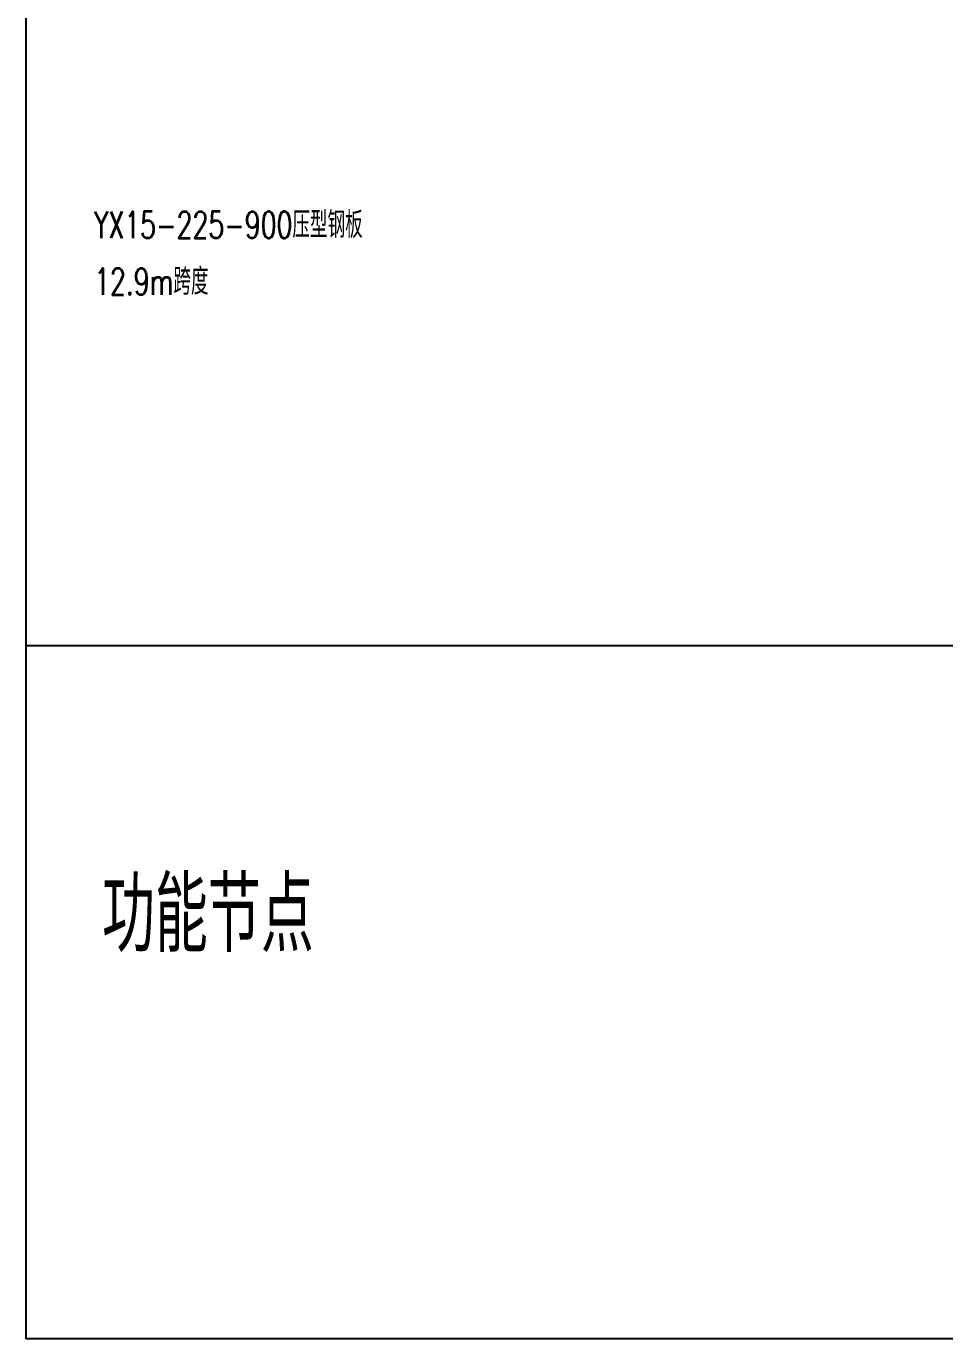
# Model space of a CAD drawing. Extents: x -160106 to 966792, y -663931 to 1550022.
# Drawn here: x -105506 to -90681, y -144624 to -123442 of the extents above; entities that cross this region are included whole.
import ezdxf
from ezdxf.enums import TextEntityAlignment as Align

# ---------------------------------------------------------------- set-up
doc = ezdxf.new("R2010")
doc.units = 0
for name, color, linetype in [('!ZN1-文字-7', 7, 'Continuous'), ('!ZN4-辅助材料-1', 1, 'Continuous'), ('WZ', 2, 'Continuous')]:
    doc.layers.add(name, color=color, linetype=linetype)
doc.styles.add('HZ', font='romans.shx', dxfattribs={"width": 0.65, "bigfont": '&通用中文字体.shx'})
doc.styles.add('ZNTextStyle', font='ROMANS.shx', dxfattribs={"width": 0.7, "bigfont": 'CHINESE.shx'})

msp = doc.modelspace()

# ---------------------------------------------------------------- linework, layer by layer
at = {"layer": '!ZN4-辅助材料-1', "ltscale": 100}
msp.add_line((-105505.72, -133434.03), (-9609.16, -133434.03), dxfattribs=at)
at = {"ltscale": 1000}
msp.add_lwpolyline([(-105505.72, -76270.86), (-9609.16, -76270.86), (-9609.16, -144623.69), (-105505.72, -144623.69)], close=True, dxfattribs=at)

# ---------------------------------------------------------------- texts
at = {"layer": '!ZN1-文字-7', "ltscale": 1.5, "style": 'ZNTextStyle', "width": 0.7}
for s, height, p in [('YX15-225-900压型钢板', 426.6667, (-104410.19, -126646.11)), ('12.9m跨度', 426.667, (-104410.19, -127560.21))]:
    msp.add_text(s, height=height, dxfattribs=at).set_placement(p, align=Align.MIDDLE_LEFT)
at = {"layer": 'WZ', "style": 'HZ', "width": 0.75}
msp.add_text('功能节点', height=1200, dxfattribs=at).set_placement((-104284.52, -137782.97, 0), align=Align.MIDDLE_LEFT)

doc.saveas('drawing.dxf')
